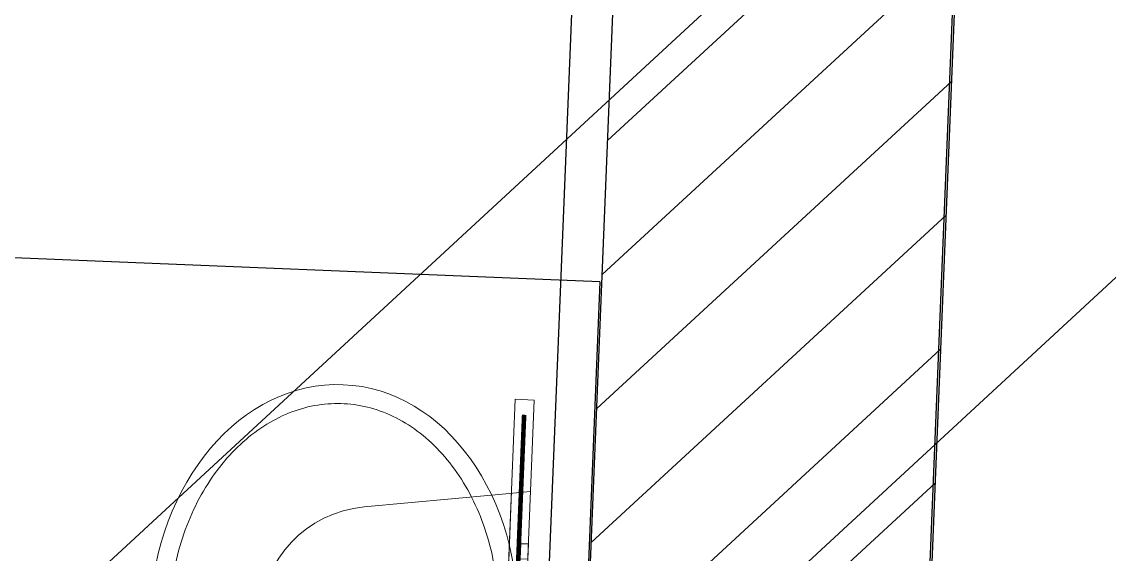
# Model space of a CAD drawing. Extents: x -678889171 to 586587, y -792238163 to 335485.
# Drawn here: x -678749636 to -678748201, y -791944332 to -791943630 of the extents above; entities that cross this region are included whole.
import ezdxf
from ezdxf.enums import TextEntityAlignment as Align

# ---------------------------------------------------------------- set-up
doc = ezdxf.new("R2010")
doc.units = 0
doc.header["$MEASUREMENT"] = 0
for name, color, linetype in [('A-FLOR-PATT', 252, 'Continuous'), ('A-SITE-PATT', 252, 'Continuous'), ('A-WALL', 252, 'Continuous')]:
    doc.layers.add(name, color=color, linetype=linetype)
doc.layers.add('BASEMENT3 LAYOUT$0$HATCH2', color=252, linetype='Continuous', lineweight=15)
doc.layers.add('Ground floor Towers$0$04-Ground Floor$0$A-FIX', color=252, linetype='Continuous', lineweight=0)
doc.styles.add('Ground floor Towers$0$$Bas01-Rname$0$EN-SC', font='swissc.ttf')
doc.styles.add('Ground floor Towers$0$$Bas01-Rname$0$EN-SCL', font='swisscl.ttf')
doc.styles.add('Ground floor Towers$0$04-Ground Floor$0$V2-lower ground$0$LEVEL  FOR LICENSE LOWER GR$0$$LG- LEVEL$0$AR-SR', font='sarb.shx')

# ---------------------------------------------------------------- blocks, each defined once
blk = doc.blocks.new('A$C61C61320')
at = {"layer": 'BASEMENT3 LAYOUT$0$HATCH2'}
h = blk.add_hatch(dxfattribs=at)
h.set_pattern_fill('ANSI31', color=256, scale=5000, style=0)
h.set_pattern_definition([(45, (1320016.062358054, 343948.7931753235), (-441.9417382415922, 441.9417382415922), [])])
h.paths.add_polyline_path([(11086.00013759569, 20764.88754983409), (-87874.57371154218, 20764.88754983409), (-87874.57371154218, -14411.92520058152), (11086.00013759569, -14411.92520058152)])
blk = doc.blocks.new('Ground floor Towers$0$04-Ground Floor$0$PLann')
at = {"layer": 'Ground floor Towers$0$04-Ground Floor$0$A-FIX'}
for p, q in [((86.54599381877051, -762.7636714310493), (80.35569658232271, -716.4148793086197)), ((86.54599381877051, -762.7636714310493), (80.35569658232271, -716.4148793086197)), ((432.8298095811915, -762.7636714310493), (439.020106817632, -716.4148793086197)), ((432.8298095811915, -762.7636714310493), (439.020106817632, -716.4148793086197)), ((439.0201068176393, -741.4148793086197), (80.35569658232998, -741.4148793086197)), ((439.0201068176393, -741.4148793086197), (80.35569658232998, -741.4148793086197)), ((109.6894728402694, -935.0408150126723), (86.54599381877051, -762.7636714310493)), ((109.6894728402694, -935.0408150126723), (86.54599381877051, -762.7636714310493)), ((409.6863305596926, -935.0408150126723), (432.8298095811915, -762.7636714310493)), ((409.6863305596926, -935.0408150126723), (432.8298095811915, -762.7636714310493)), ((259.7218895310143, -1031.415030711679), (259.7218895310143, -931.4150307116788)), ((259.7218895310143, -1031.415030711679), (259.7218895310143, -931.4150307116788)), ((309.7218895310143, -981.4150307116788), (209.7218895310143, -981.4150307116788)), ((309.7218895310143, -981.4150307116788), (209.7218895310143, -981.4150307116788))]:
    blk.add_line(p, q, dxfattribs=at)
for points in [[(-40.312098295748, -741.4148793086124), (-40.31209829575528, -716.4148793086124), (559.6879016957173, -716.414879308627), (559.6879016957246, -741.414879308627)], [(-40.312098295748, -741.4148793086124), (-40.31209829575528, -716.4148793086124), (559.6879016957173, -716.414879308627), (559.6879016957246, -741.414879308627)], [(169.687901699981, -726.4148793086197), (169.687901699981, -716.4148793086197), (149.687901699981, -716.4148793086197), (149.687901699981, -726.4148793086197)], [(169.687901699981, -726.4148793086197), (169.687901699981, -716.4148793086197), (149.687901699981, -716.4148793086197), (149.687901699981, -726.4148793086197)], [(369.687901699981, -726.4148793086197), (369.687901699981, -716.4148793086197), (349.687901699981, -716.4148793086197), (349.687901699981, -726.4148793086197)], [(369.687901699981, -726.4148793086197), (369.687901699981, -716.4148793086197), (349.687901699981, -716.4148793086197), (349.687901699981, -726.4148793086197)]]:
    blk.add_lwpolyline(points, close=True, dxfattribs=at)
at = {"layer": 'Ground floor Towers$0$04-Ground Floor$0$A-FIX', "const_width": 6.000000000000006}
blk.add_lwpolyline([(539.68790169571, -728.914879308627), (-20.31209829573345, -728.9148793086124)], dxfattribs=at)
blk.add_lwpolyline([(539.68790169571, -728.914879308627), (-20.31209829573345, -728.9148793086124)], dxfattribs=at)
at = {"layer": 'Ground floor Towers$0$04-Ground Floor$0$A-FIX'}
for radius in [22.5, 22.5, 17.5, 17.5]:
    blk.add_circle((259.7218895310143, -981.4150307116788), radius, dxfattribs=at)
blk.add_arc((259.687901699981, -915.096300397744), 151.3185789108752, 187.5738971129199, 352.4261028871238, dxfattribs=at)
blk.add_arc((259.687901699981, -915.096300397744), 151.3185789108752, 187.5738971129199, 352.4261028871238, dxfattribs=at)
at = {"layer": 'Ground floor Towers$0$04-Ground Floor$0$A-FIX', "extrusion": (7.453889935837879e-20, 4.794532955870854e-34, -1)}
blk.add_ellipse((259.687901699981, -968.9148793086197), major_axis=(-309.9999999999999, -3.37726916718637e-14), ratio=0.782258064516129, dxfattribs=at)
blk.add_ellipse((259.687901699981, -968.9148793086197), major_axis=(-309.9999999999999, -3.37726916718637e-14), ratio=0.782258064516129, dxfattribs=at)
at = {"layer": 'Ground floor Towers$0$04-Ground Floor$0$A-FIX'}
blk.add_open_spline([(-25.31209830001899, -968.9148793086197), (-25.31209830001899, -961.0473532923634), (-24.74826177230716, -953.1797335107321), (-21.94688169636356, -933.7138040595737), (-19.02874969334516, -922.1571387472641), (-10.72651512933953, -899.454247949433), (-5.341221260423481, -888.3081040044262), (7.824022180502652, -866.7212399558548), (15.60463788119523, -856.2814262584061), (33.40727327055356, -836.4263402777642), (43.42925202693732, -827.0120924017456), (65.47000209208636, -809.519838646599), (77.48831278559373, -801.442591484446), (103.1945126008795, -786.9007861311247), (116.8818020173348, -780.4366871150478), (145.5330059188564, -769.3441619468495), (160.4963153406861, -764.7159856540884), (191.259340903438, -757.4545625553137), (207.0584803542806, -754.8214399165217), (239.0234866660467, -751.6403371148617), (255.1887987517985, -751.0924030846863), (287.4039406834927, -752.1004471453844), (303.4532205674259, -753.6564111157486), (334.9580592607817, -758.8191438276399), (350.4130546213055, -762.4258327888592), (380.2716868264761, -771.566396389614), (394.6747327273697, -777.1000946792838), (422.0097014143612, -789.9042368507062), (434.9410130482429, -797.1743427078754), (458.9687226448441, -813.2014620853361), (470.0645621094009, -821.957880902758), (490.1314457941044, -840.6620015592771), (499.1021882832429, -850.6087965773104), (514.71676492181, -871.3746952507636), (521.360876551109, -882.1927554648491), (532.2094788990435, -904.3891791588821), (536.4149606392457, -915.7669447007638), (542.3439672467066, -938.8049850783054), (544.0686324167546, -950.4657399080379), (545.0290625510097, -973.8299000077086), (544.2650736414871, -985.5345976591261), (540.2808561496495, -1008.588967903771), (537.0952554489049, -1019.942150457376), (528.3334685381269, -1042.217521760073), (522.7561969821109, -1053.139511539054), (509.2870428868337, -1074.266178615521), (501.3946138569227, -1084.469971425539), (483.4504310836419, -1103.854033060284), (473.398764453661, -1113.033362512127), (451.3774193077479, -1130.072000512532), (439.4081869834918, -1137.930626129207), (413.8699141381294, -1152.066269717055), (400.3014342218594, -1158.342875468653), (371.9438301105984, -1169.104131254105), (357.1552677509462, -1173.58855604242), (326.7804472170537, -1180.615564144237), (311.1947245819465, -1183.158034953739), (279.6757942047116, -1186.216517610242), (263.7431022370729, -1186.732487697626), (231.9919756353847, -1185.720797278954), (216.174052556933, -1184.193150142403), (185.1103913328334, -1179.144884665787), (169.865177070249, -1175.624339791341), (140.3855784975676, -1166.707505830635), (126.1517431918546, -1161.311377935889), (99.09821272188856, -1148.823787617729), (86.27908606553683, -1141.732632118014), (62.40612803263502, -1126.091817920779), (51.35282246908901, -1117.542697451484), (31.29375764830911, -1099.26687379401), (22.2883045163544, -1089.54099612106), (6.52497928464436, -1069.216324533953), (-0.2330962097257725, -1058.618506770689), (-11.38655015674158, -1036.850484440553), (-15.78279724013555, -1025.68090786664), (-22.16650735261646, -1003.039409623204), (-24.15506525497767, -991.5671620497296), (-25.18630611181288, -976.3476007948402), (-25.31209830001899, -972.6312389288714), (-25.31209830001899, -968.9148793086197)], degree=3, knots=[0, 0, 0, 0, 0.112104300194936, 0.112104300194936, 0.2786233646926105, 0.2786233646926105, 0.4451424291902849, 0.4451424291902849, 0.6116614936879594, 0.6116614936879594, 0.7781805581856338, 0.7781805581856338, 0.9446996226833082, 0.9446996226833082, 1.111218687180983, 1.111218687180983, 1.277737751678657, 1.277737751678657, 1.444256816176331, 1.444256816176331, 1.610775880674006, 1.610775880674006, 1.77729494517168, 1.77729494517168, 1.943814009669355, 1.943814009669355, 2.110333074167029, 2.110333074167029, 2.276852138664704, 2.276852138664704, 2.443371203162378, 2.443371203162378, 2.609890267660052, 2.609890267660052, 2.776409332157727, 2.776409332157727, 2.942928396655401, 2.942928396655401, 3.109447461153076, 3.109447461153076, 3.27596652565075, 3.27596652565075, 3.440092326214613, 3.440092326214613, 3.604218126778477, 3.604218126778477, 3.76834392734234, 3.76834392734234, 3.932469727906204, 3.932469727906204, 4.096595528470067, 4.096595528470067, 4.260721329033931, 4.260721329033931, 4.424847129597794, 4.424847129597794, 4.588972930161658, 4.588972930161658, 4.753098730725521, 4.753098730725521, 4.917224531289385, 4.917224531289385, 5.081350331853248, 5.081350331853248, 5.245476132417112, 5.245476132417112, 5.409601932980975, 5.409601932980975, 5.573727733544839, 5.573727733544839, 5.737853534108702, 5.737853534108702, 5.901979334672566, 5.901979334672566, 6.066105135236429, 6.066105135236429, 6.230230935800293, 6.230230935800293, 6.283185307179586, 6.283185307179586, 6.283185307179586, 6.283185307179586], dxfattribs=at)
blk.add_open_spline([(-25.31209830001899, -968.9148793086197), (-25.31209830001899, -961.0473532923634), (-24.74826177230716, -953.1797335107321), (-21.94688169636356, -933.7138040595737), (-19.02874969334516, -922.1571387472641), (-10.72651512933953, -899.454247949433), (-5.341221260423481, -888.3081040044262), (7.824022180502652, -866.7212399558548), (15.60463788119523, -856.2814262584061), (33.40727327055356, -836.4263402777642), (43.42925202693732, -827.0120924017456), (65.47000209208636, -809.519838646599), (77.48831278559373, -801.442591484446), (103.1945126008795, -786.9007861311247), (116.8818020173348, -780.4366871150478), (145.5330059188564, -769.3441619468495), (160.4963153406861, -764.7159856540884), (191.259340903438, -757.4545625553137), (207.0584803542806, -754.8214399165217), (239.0234866660467, -751.6403371148617), (255.1887987517985, -751.0924030846863), (287.4039406834927, -752.1004471453844), (303.4532205674259, -753.6564111157486), (334.9580592607817, -758.8191438276399), (350.4130546213055, -762.4258327888592), (380.2716868264761, -771.566396389614), (394.6747327273697, -777.1000946792838), (422.0097014143612, -789.9042368507062), (434.9410130482429, -797.1743427078754), (458.9687226448441, -813.2014620853361), (470.0645621094009, -821.957880902758), (490.1314457941044, -840.6620015592771), (499.1021882832429, -850.6087965773104), (514.71676492181, -871.3746952507636), (521.360876551109, -882.1927554648491), (532.2094788990435, -904.3891791588821), (536.4149606392457, -915.7669447007638), (542.3439672467066, -938.8049850783054), (544.0686324167546, -950.4657399080379), (545.0290625510097, -973.8299000077086), (544.2650736414871, -985.5345976591261), (540.2808561496495, -1008.588967903771), (537.0952554489049, -1019.942150457376), (528.3334685381269, -1042.217521760073), (522.7561969821109, -1053.139511539054), (509.2870428868337, -1074.266178615521), (501.3946138569227, -1084.469971425539), (483.4504310836419, -1103.854033060284), (473.398764453661, -1113.033362512127), (451.3774193077479, -1130.072000512532), (439.4081869834918, -1137.930626129207), (413.8699141381294, -1152.066269717055), (400.3014342218594, -1158.342875468653), (371.9438301105984, -1169.104131254105), (357.1552677509462, -1173.58855604242), (326.7804472170537, -1180.615564144237), (311.1947245819465, -1183.158034953739), (279.6757942047116, -1186.216517610242), (263.7431022370729, -1186.732487697626), (231.9919756353847, -1185.720797278954), (216.174052556933, -1184.193150142403), (185.1103913328334, -1179.144884665787), (169.865177070249, -1175.624339791341), (140.3855784975676, -1166.707505830635), (126.1517431918546, -1161.311377935889), (99.09821272188856, -1148.823787617729), (86.27908606553683, -1141.732632118014), (62.40612803263502, -1126.091817920779), (51.35282246908901, -1117.542697451484), (31.29375764830911, -1099.26687379401), (22.2883045163544, -1089.54099612106), (6.52497928464436, -1069.216324533953), (-0.2330962097257725, -1058.618506770689), (-11.38655015674158, -1036.850484440553), (-15.78279724013555, -1025.68090786664), (-22.16650735261646, -1003.039409623204), (-24.15506525497767, -991.5671620497296), (-25.18630611181288, -976.3476007948402), (-25.31209830001899, -972.6312389288714), (-25.31209830001899, -968.9148793086197)], degree=3, knots=[0, 0, 0, 0, 0.112104300194936, 0.112104300194936, 0.2786233646926105, 0.2786233646926105, 0.4451424291902849, 0.4451424291902849, 0.6116614936879594, 0.6116614936879594, 0.7781805581856338, 0.7781805581856338, 0.9446996226833082, 0.9446996226833082, 1.111218687180983, 1.111218687180983, 1.277737751678657, 1.277737751678657, 1.444256816176331, 1.444256816176331, 1.610775880674006, 1.610775880674006, 1.77729494517168, 1.77729494517168, 1.943814009669355, 1.943814009669355, 2.110333074167029, 2.110333074167029, 2.276852138664704, 2.276852138664704, 2.443371203162378, 2.443371203162378, 2.609890267660052, 2.609890267660052, 2.776409332157727, 2.776409332157727, 2.942928396655401, 2.942928396655401, 3.109447461153076, 3.109447461153076, 3.27596652565075, 3.27596652565075, 3.440092326214613, 3.440092326214613, 3.604218126778477, 3.604218126778477, 3.76834392734234, 3.76834392734234, 3.932469727906204, 3.932469727906204, 4.096595528470067, 4.096595528470067, 4.260721329033931, 4.260721329033931, 4.424847129597794, 4.424847129597794, 4.588972930161658, 4.588972930161658, 4.753098730725521, 4.753098730725521, 4.917224531289385, 4.917224531289385, 5.081350331853248, 5.081350331853248, 5.245476132417112, 5.245476132417112, 5.409601932980975, 5.409601932980975, 5.573727733544839, 5.573727733544839, 5.737853534108702, 5.737853534108702, 5.901979334672566, 5.901979334672566, 6.066105135236429, 6.066105135236429, 6.230230935800293, 6.230230935800293, 6.283185307179586, 6.283185307179586, 6.283185307179586, 6.283185307179586], dxfattribs=at)
blk = doc.blocks.new('GR')
at = {"layer": 'A-FLOR-PATT'}
for p, q in [((45305, 268485), (45305, 225220)), ((45359.41533091813, 233667.6908201417), (45359.41533091824, 245310.1052580429)), ((45809.41533091807, 245310.1052580429), (45809.41533091813, 233667.6908201417)), ((45806.68012906855, 244904.0270685123), (45806.68012906862, 236156.2079005374)), ((45359.41533091757, 242373.5971843228), (45809.41533091757, 242823.5971843228)), ((45359.41533091804, 242196.8204890261), (45809.41533091757, 242646.8204890257)), ((45359.41533091757, 242020.0437937295), (45809.41533091757, 242470.0437937295)), ((45359.41533091804, 241843.2670984329), (45809.41533091757, 242293.2670984324)), ((45356.67700594787, 242187.1102148541), (40476.64699863412, 242187.1102148542)), ((45356.67700594787, 242187.1102148541), (45356.67700594787, 240557.2740405605)), ((45359.41533091757, 241666.4904031362), (45809.41533091757, 242116.4904031362)), ((45359.41533091804, 241489.7137078396), (45809.41533091757, 241939.7137078391))]:
    blk.add_line(p, q, dxfattribs=at)
for radius in [649022.5456272444, 640922.5456272444]:
    blk.add_arc((687279.656740699, 163488.6097753342), radius, 169.8809308091749, 188.016783999427, dxfattribs=at)
at = {"layer": 'A-FLOR-PATT', "xscale": -1, "rotation": 270.0000000000001}
blk.add_blockref('Ground floor Towers$0$04-Ground Floor$0$PLann', (45992.96880157045, 241468.1167581464), dxfattribs=at)
at = {"layer": 'A-FLOR-PATT', "style": 'Ground floor Towers$0$04-Ground Floor$0$V2-lower ground$0$LEVEL  FOR LICENSE LOWER GR$0$$LG- LEVEL$0$AR-SR', "flags": 12}
for tag, p in [('L', (30296.07288644527, 72859.53473235783)), ('P', (30237.50458115668, 72203.99769414036))]:
    blk.add_attdef(tag, text='', height=500, dxfattribs=at).set_placement(p, align=Align.RIGHT)
at = {"layer": 'A-FLOR-PATT'}
for tag, p, height, style in [('N', (85492.25876324323, 56633.4995742733), 250, 'Ground floor Towers$0$$Bas01-Rname$0$EN-SC'), ('N', (89389.48149106537, 56633.4995742733), 250, 'Ground floor Towers$0$$Bas01-Rname$0$EN-SC'), ('N', (94597.61363499537, 56633.4995742733), 250, 'Ground floor Towers$0$$Bas01-Rname$0$EN-SC'), ('AN', (85922.66280553787, 56313.08159666645), 200, 'Ground floor Towers$0$$Bas01-Rname$0$EN-SCL'), ('AN', (89819.88553336001, 56313.08159666645), 200, 'Ground floor Towers$0$$Bas01-Rname$0$EN-SCL'), ('AN', (95028.01767729002, 56313.08159666645), 200, 'Ground floor Towers$0$$Bas01-Rname$0$EN-SCL'), ('SN', (85299.47460008037, 56025.08594095582), 200, 'Ground floor Towers$0$$Bas01-Rname$0$EN-SCL'), ('SN', (89196.69732790251, 56025.08594095582), 200, 'Ground floor Towers$0$$Bas01-Rname$0$EN-SCL'), ('SN', (94404.82947183252, 56025.08594095582), 200, 'Ground floor Towers$0$$Bas01-Rname$0$EN-SCL'), ('F', (85927.04975899268, 56008.67972904726), 200, 'Ground floor Towers$0$$Bas01-Rname$0$EN-SCL'), ('F', (89824.27248681482, 56008.67972904726), 200, 'Ground floor Towers$0$$Bas01-Rname$0$EN-SCL'), ('F', (95032.40463074483, 56008.67972904726), 200, 'Ground floor Towers$0$$Bas01-Rname$0$EN-SCL')]:
    blk.add_attdef(tag, p, '', height=height, dxfattribs=dict(at, style=style))
at = {"layer": 'A-FLOR-PATT', "style": 'Ground floor Towers$0$$Bas01-Rname$0$EN-SCL', "width": 0.8}
for p in [(85305.16036184286, 56295.1433535593), (89202.383089665, 56295.1433535593), (94410.51523359501, 56295.1433535593)]:
    blk.add_attdef('FN', p, '', height=250, dxfattribs=at)

msp = doc.modelspace()

# ---------------------------------------------------------------- block references
at = {"layer": 'A-SITE-PATT', "rotation": 357.6731745000001}
msp.add_blockref('A$C61C61320', (-678706236.4347705, -791940527.995869, -212772), dxfattribs=at)

# ---------------------------------------------------------------- next in the draw order: block references
at = {"layer": 'A-WALL', "rotation": 357.6731745000001}
msp.add_blockref('GR', (-678804025.0995113, -792184118.4910543, -212772), dxfattribs=at)

doc.saveas('drawing.dxf')
